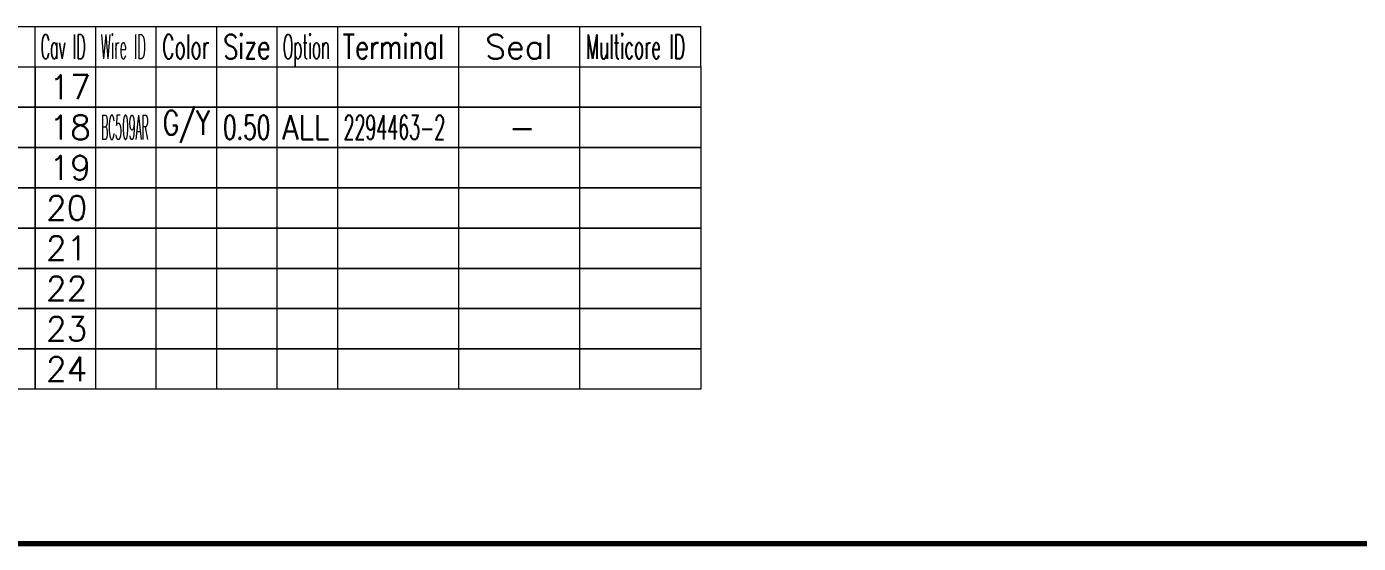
# Model space of a CAD drawing. Header units: inches. Extents: x 47316 to 59086, y 3141 to 11743.
# Drawn here: x 52160.5 to 52325.5, y 5638 to 5702.2 of the extents above; entities that cross this region are included whole.
import ezdxf

# ---------------------------------------------------------------- set-up
doc = ezdxf.new("R2010")
doc.units = ezdxf.units.IN
doc.header["$MEASUREMENT"] = 0
doc.styles.get("Standard").update_dxf_attribs({"font": ''})
doc.styles.get('Standard').set_extended_font_data('SimSun')

msp = doc.modelspace()

# ---------------------------------------------------------------- linework, layer by layer
at = {"color": 0, "linetype": 'Continuous', "lineweight": 15}
for p, q in [((51996.52, 5702.16), (52244.02, 5702.16)), ((51996.52, 5697.16), (52244.02, 5697.16))]:
    msp.add_line(p, q, dxfattribs=at)
at = {"color": 7, "linetype": 'Continuous', "lineweight": 15}
for p, q in [((52161.52, 5697.16), (52161.52, 5702.16)), ((52169.02, 5697.16), (52169.02, 5702.16)), ((52176.52, 5697.16), (52176.52, 5702.16)), ((52184.02, 5697.16), (52184.02, 5702.16)), ((52191.52, 5697.16), (52191.52, 5702.16)), ((52199.02, 5697.16), (52199.02, 5702.16)), ((52214.02, 5697.16), (52214.02, 5702.16)), ((52229.02, 5697.16), (52229.02, 5702.16)), ((52244.02, 5697.16), (52244.02, 5702.16))]:
    msp.add_line(p, q, dxfattribs=at)
at = {"color": 102, "linetype": 'Continuous', "lineweight": 15}
for p, q in [((52169.02, 5692.16), (52169.02, 5697.16)), ((52176.52, 5692.16), (52176.52, 5697.16)), ((52184.02, 5692.16), (52184.02, 5697.16)), ((52191.52, 5692.16), (52191.52, 5697.16)), ((52199.02, 5692.16), (52199.02, 5697.16)), ((52214.02, 5692.16), (52214.02, 5697.16)), ((52229.02, 5692.16), (52229.02, 5697.16)), ((52169.02, 5687.16), (52169.02, 5692.16)), ((52176.52, 5687.16), (52176.52, 5692.16)), ((52184.02, 5687.16), (52184.02, 5692.16)), ((52191.52, 5687.16), (52191.52, 5692.16)), ((52199.02, 5687.16), (52199.02, 5692.16)), ((52214.02, 5687.16), (52214.02, 5692.16)), ((52229.02, 5687.16), (52229.02, 5692.16)), ((52169.02, 5682.16), (52169.02, 5687.16)), ((52176.52, 5682.16), (52176.52, 5687.16)), ((52184.02, 5682.16), (52184.02, 5687.16)), ((52191.52, 5682.16), (52191.52, 5687.16)), ((52199.02, 5682.16), (52199.02, 5687.16)), ((52214.02, 5682.16), (52214.02, 5687.16)), ((52229.02, 5682.16), (52229.02, 5687.16)), ((52169.02, 5677.16), (52169.02, 5682.16)), ((52176.52, 5677.16), (52176.52, 5682.16)), ((52184.02, 5677.16), (52184.02, 5682.16)), ((52191.52, 5677.16), (52191.52, 5682.16)), ((52199.02, 5677.16), (52199.02, 5682.16)), ((52214.02, 5677.16), (52214.02, 5682.16)), ((52229.02, 5677.16), (52229.02, 5682.16)), ((52169.02, 5672.16), (52169.02, 5677.16)), ((52176.52, 5672.16), (52176.52, 5677.16)), ((52184.02, 5672.16), (52184.02, 5677.16)), ((52191.52, 5672.16), (52191.52, 5677.16)), ((52199.02, 5672.16), (52199.02, 5677.16)), ((52214.02, 5672.16), (52214.02, 5677.16)), ((52229.02, 5672.16), (52229.02, 5677.16)), ((52169.02, 5667.16), (52169.02, 5672.16)), ((52176.52, 5667.16), (52176.52, 5672.16)), ((52184.02, 5667.16), (52184.02, 5672.16)), ((52191.52, 5667.16), (52191.52, 5672.16)), ((52199.02, 5667.16), (52199.02, 5672.16)), ((52214.02, 5667.16), (52214.02, 5672.16)), ((52229.02, 5667.16), (52229.02, 5672.16)), ((52169.02, 5662.16), (52169.02, 5667.16)), ((52176.52, 5662.16), (52176.52, 5667.16)), ((52184.02, 5662.16), (52184.02, 5667.16)), ((52191.52, 5662.16), (52191.52, 5667.16)), ((52199.02, 5662.16), (52199.02, 5667.16)), ((52214.02, 5662.16), (52214.02, 5667.16)), ((52229.02, 5662.16), (52229.02, 5667.16)), ((52169.02, 5657.16), (52169.02, 5662.16)), ((52176.52, 5657.16), (52176.52, 5662.16)), ((52184.02, 5657.16), (52184.02, 5662.16)), ((52191.52, 5657.16), (52191.52, 5662.16)), ((52199.02, 5657.16), (52199.02, 5662.16)), ((52214.02, 5657.16), (52214.02, 5662.16)), ((52229.02, 5657.16), (52229.02, 5662.16))]:
    msp.add_line(p, q, dxfattribs=at)
at = {"lineweight": 70}
msp.add_line((50267.93, 5638.03), (54983.93, 5638.03), dxfattribs=at)
at = {"color": 0, "linetype": 'Continuous', "lineweight": 15}
for points in [[(52079.02, 5692.16), (52079.02, 5697.16), (52161.52, 5697.16), (52161.52, 5692.16)], [(52161.52, 5692.16), (52161.52, 5697.16), (52244.02, 5697.16), (52244.02, 5692.16)], [(52079.02, 5687.16), (52079.02, 5692.16), (52161.52, 5692.16), (52161.52, 5687.16)], [(52161.52, 5687.16), (52161.52, 5692.16), (52244.02, 5692.16), (52244.02, 5687.16)], [(52079.02, 5682.16), (52079.02, 5687.16), (52161.52, 5687.16), (52161.52, 5682.16)], [(52161.52, 5682.16), (52161.52, 5687.16), (52244.02, 5687.16), (52244.02, 5682.16)], [(52079.02, 5677.16), (52079.02, 5682.16), (52161.52, 5682.16), (52161.52, 5677.16)], [(52161.52, 5677.16), (52161.52, 5682.16), (52244.02, 5682.16), (52244.02, 5677.16)], [(52079.02, 5672.16), (52079.02, 5677.16), (52161.52, 5677.16), (52161.52, 5672.16)], [(52161.52, 5672.16), (52161.52, 5677.16), (52244.02, 5677.16), (52244.02, 5672.16)], [(52079.02, 5667.16), (52079.02, 5672.16), (52161.52, 5672.16), (52161.52, 5667.16)], [(52161.52, 5667.16), (52161.52, 5672.16), (52244.02, 5672.16), (52244.02, 5667.16)], [(52079.02, 5662.16), (52079.02, 5667.16), (52161.52, 5667.16), (52161.52, 5662.16)], [(52161.52, 5662.16), (52161.52, 5667.16), (52244.02, 5667.16), (52244.02, 5662.16)], [(52079.02, 5657.16), (52079.02, 5662.16), (52161.52, 5662.16), (52161.52, 5657.16)], [(52161.52, 5657.16), (52161.52, 5662.16), (52244.02, 5662.16), (52244.02, 5657.16)]]:
    msp.add_lwpolyline(points, close=True, dxfattribs=at)

# ---------------------------------------------------------------- texts
at = {"color": 7, "linetype": 'Continuous', "lineweight": 15, "char_height": 3, "attachment_point": 1}
for s, insert, width in [('\\Fromans.shx;\\W0.4292452830;\\T1.0000000000;\\o\\lCav ID', (52162.2, 5701.16), 6.5), ('\\Fromans.shx;\\W0.4026548673;\\T1.0000000000;\\o\\lWire ID', (52169.63, 5701.16), 6.5), ('\\Fromans.shx;\\W0.5687500000;\\T1.0000000000;\\o\\lColor', (52177.26, 5701.16), 6.5), ('\\Fromans.shx;\\W0.7222222222;\\T1.0000000000;\\o\\lSize', (52184.83, 5701.16), 6.5), ('\\Fromans.shx;\\W0.4595959596;\\T1.0000000000;\\o\\lOption', (52192.22, 5701.16), 6.5), ('\\Fromans.shx;\\W0.7480916031;\\T1.0000000000;\\o\\lTerminal', (52199.63, 5701.16), 14), ('\\Fromans.shx;\\W1.0000000000;\\T1.0000000000;\\o\\lSeal', (52217.3, 5701.16), 9.2857), ('\\Fromans.shx;\\W0.5185185185;\\T1.0000000000;\\o\\lMulticore ID', (52229.81, 5701.16), 14), ('\\Fromans.shx;\\W1.0000000000;\\T1.0000000000;\\o\\l17', (52163.27, 5696.16), 5.7143), ('\\Fromans.shx;\\W1.0000000000;\\T1.0000000000;\\o\\l18', (52163.27, 5691.16), 5.7143), ('\\Fromans.shx;\\W1.0000000000;\\T1.0000000000;\\o\\l19', (52163.27, 5686.16), 5.7143), ('\\Fromans.shx;\\W1.0000000000;\\T1.0000000000;\\o\\l20', (52162.84, 5681.16), 5.7143), ('\\Fromans.shx;\\W1.0000000000;\\T1.0000000000;\\o\\l21', (52162.84, 5676.16), 5.7143), ('\\Fromans.shx;\\W1.0000000000;\\T1.0000000000;\\o\\l22', (52162.84, 5671.16), 5.7143), ('\\Fromans.shx;\\W1.0000000000;\\T1.0000000000;\\o\\l23', (52162.84, 5666.16), 5.7143), ('\\Fromans.shx;\\W1.0000000000;\\T1.0000000000;\\o\\l24', (52162.84, 5661.16), 5.7143)]:
    msp.add_mtext(s, dxfattribs=dict(at, insert=insert, width=width))
at = {"color": 21, "linetype": 'Continuous', "lineweight": 15, "char_height": 3, "attachment_point": 1}
for s, insert, width in [('\\Fromans.shx;\\W0.3226950355;\\T1.0000000000;\\o\\lBC509AR', (52169.7, 5691.16), 6.5), ('\\Fromans.shx;\\W0.6500000000;\\T1.0000000000;\\o\\l0.50', (52184.8, 5691.16), 6.5), ('\\Fromans.shx;\\W0.5268817204;\\T1.0000000000;\\o\\l2294463-2', (52199.74, 5691.16), 14)]:
    msp.add_mtext(s, dxfattribs=dict(at, insert=insert, width=width))
at = {"color": 140, "linetype": 'Continuous', "lineweight": 15, "char_height": 3, "attachment_point": 1}
for s, insert, width in [('\\Fromans.shx;\\W0.7459016393;\\T1.0000000000;\\o\\lG/Y', (52177.34, 5691.73), 6.5), ('\\Fromans.shx;\\W0.8750000000;\\T1.0000000000;\\o\\lALL', (52192.14, 5691.16), 6.5), ('\\Fromans.shx;\\W1.0000000000;\\T1.0000000000;\\o\\l-', (52220.23, 5691.16), 3.7143)]:
    msp.add_mtext(s, dxfattribs=dict(at, insert=insert, width=width))

doc.saveas('drawing.dxf')
